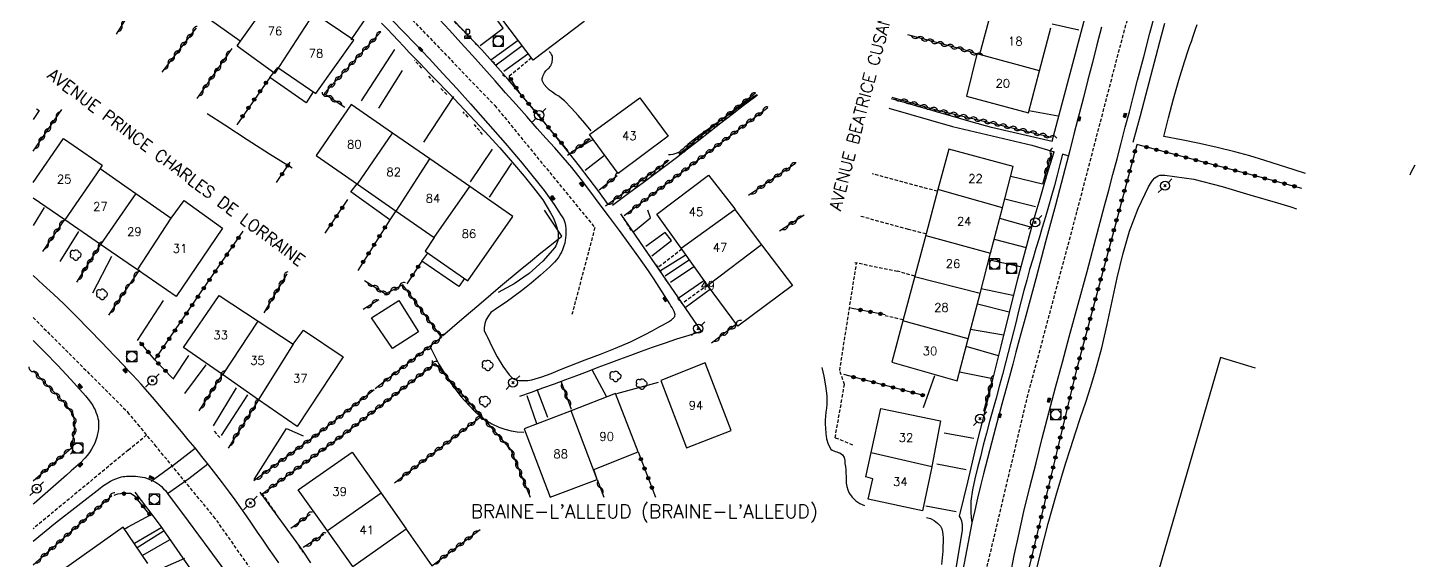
# Model space of a CAD drawing. Header units: millimetres. Extents: x 150997 to 152001, y 151999 to 153001.
# Drawn here: x 150999.2 to 151203.2, y 152246.4 to 152324.6 of the extents above; entities that cross this region are included whole.
import ezdxf
from ezdxf.enums import TextEntityAlignment as Align

# ---------------------------------------------------------------- set-up
doc = ezdxf.new("R2010")
doc.units = ezdxf.units.MM
doc.linetypes.add('DASHED', pattern=[0.75, 0.5, -0.25])
doc.layers.get('0').update_dxf_attribs({"linetype": 'CONTINUOUS'})
for name, color, linetype in [('W0001', 6, 'DASHED'), ('W0008', 7, 'CONTINUOUS'), ('W0014', 7, 'CONTINUOUS'), ('W0017', 7, 'CONTINUOUS'), ('W0020', 2, 'CONTINUOUS'), ('W0101', 7, 'CONTINUOUS'), ('W0104', 1, 'CONTINUOUS'), ('W0112', 1, 'DASHED'), ('W0211', 2, 'CONTINUOUS'), ('W0214', 2, 'CONTINUOUS'), ('W0300', 7, 'CONTINUOUS'), ('W0310', 3, 'CONTINUOUS'), ('W0322', 7, 'CONTINUOUS'), ('W0323', 7, 'CONTINUOUS'), ('W0330', 7, 'CONTINUOUS'), ('W0333', 7, 'CONTINUOUS'), ('W0401', 7, 'CONTINUOUS'), ('W0420', 7, 'CONTINUOUS'), ('W0438', 7, 'CONTINUOUS'), ('W0473', 7, 'CONTINUOUS'), ('W0980', 7, 'CONTINUOUS'), ('W0989', 7, 'CONTINUOUS'), ('W0991', 7, 'CONTINUOUS'), ('W1102', 7, 'CONTINUOUS')]:
    doc.layers.add(name, color=color, linetype=linetype)
doc.styles.get("Standard").update_dxf_attribs({"font": 'romans.shx', "width": 0.85})

# ---------------------------------------------------------------- blocks, each defined once
blk = doc.blocks.new('T420')
for p, q in [((0.75, 0.75), (-0.75, 0.75)), ((-0.75, 0.75), (-0.75, -0.75)), ((0.75, 0.75), (0.75, -0.75)), ((0.75, -0.75), (-0.75, -0.75))]:
    blk.add_line(p, q)
blk.add_ellipse((0, 0), major_axis=(-0.53, 0.53), ratio=1, start_param=3.926991, end_param=10.210176)
blk = doc.blocks.new('T401')
for p, q in [((-0.3, 0.3), (0, 0.3)), ((-0.3, -0.25), (-0.3, 0.3)), ((-0.3, 0.15), (0, 0.15)), ((-0.3, 0), (0, 0)), ((0, 0.3), (0, -0.25)), ((-0.3, -0.15), (0, -0.15)), ((-0.3, -0.25), (-0.3, -0.3)), ((-0.3, -0.3), (0, -0.3)), ((0, -0.3), (0, -0.25))]:
    blk.add_line(p, q)
blk = doc.blocks.new('T473')
for p, q in [((-0.166667, 0.166667), (0.166667, -0.166667)), ((-0.166667, -0.166667), (0.166667, 0.166667)), ((0.500001, 0.500001), (1.000002, 1.000002)), ((-1.000002, -1.000002), (-0.500001, -0.500001))]:
    blk.add_line(p, q)
blk.add_ellipse((0, 0), major_axis=(0.471405, 0.471405), ratio=1, start_param=5.4977871438, end_param=11.780972451)
blk = doc.blocks.new('T300')
for p, q in [((-0.8, 0.51), (-0.86, 0.34)), ((-0.86, 0.34), (-0.86, 0.17)), ((-0.86, 0.17), (-0.74, 0.06)), ((-0.69, 0.63), (-0.8, 0.51)), ((-0.8, -0.06), (-0.74, 0.06)), ((-0.74, 0.06), (-0.69, 0.11)), ((-0.57, 0.69), (-0.69, 0.63)), ((-0.46, 0.69), (-0.57, 0.69)), ((-0.29, 0.63), (-0.46, 0.69)), ((-0.29, 0.63), (-0.17, 0.74)), ((-0.23, 0.57), (-0.29, 0.63)), ((-0.17, 0.74), (-0.06, 0.8)), ((-0.06, 0.8), (0.06, 0.8)), ((0.06, 0.8), (0.23, 0.74)), ((0.23, 0.74), (0.34, 0.63)), ((0.34, 0.63), (0.4, 0.51)), ((0.46, 0.46), (0.34, 0.46)), ((0.4, 0.51), (0.4, 0.46)), ((0.57, 0.4), (0.46, 0.46)), ((0.57, 0.4), (0.69, 0.29)), ((0.69, 0.29), (0.74, 0.17)), ((0.74, 0.06), (0.69, -0.17)), ((0.74, 0.17), (0.74, 0.06)), ((-0.8, -0.17), (-0.8, -0.06)), ((-0.8, -0.23), (-0.8, -0.17)), ((-0.74, -0.34), (-0.8, -0.23)), ((-0.69, -0.4), (-0.74, -0.34)), ((-0.51, -0.46), (-0.69, -0.4)), ((-0.4, -0.46), (-0.51, -0.46)), ((-0.4, -0.46), (-0.34, -0.46)), ((-0.34, -0.46), (-0.34, -0.4)), ((-0.34, -0.51), (-0.34, -0.46)), ((-0.29, -0.63), (-0.34, -0.51)), ((-0.17, -0.74), (-0.29, -0.63)), ((-0.06, -0.8), (-0.17, -0.74)), ((0.06, -0.8), (-0.06, -0.8)), ((0.17, -0.74), (0.06, -0.8)), ((0.23, -0.69), (0.17, -0.74)), ((0.29, -0.46), (0.23, -0.46)), ((0.29, -0.63), (0.23, -0.69)), ((0.46, -0.4), (0.29, -0.46)), ((0.34, -0.51), (0.29, -0.63)), ((0.34, -0.51), (0.34, -0.46)), ((0.57, -0.34), (0.46, -0.4)), ((0.63, -0.29), (0.57, -0.34)), ((0.69, -0.17), (0.63, -0.29))]:
    blk.add_line(p, q)
blk = doc.blocks.new('T438')
for p, q in [((-0.4, 0.2), (0.4, 0.2)), ((-0.4, -0.2), (-0.4, 0.2)), ((0.15, 1.1), (-0.3, 1.1)), ((-0.3, 1.1), (-0.3, 0.5)), ((-0.3, 0.5), (0.15, 0.5)), ((0.3, 0.65), (0.3, 0.95)), ((0.4, 0.2), (0.4, -0.2))]:
    blk.add_line(p, q)
at = {"flags": 128}
for points in [[(-0.4, -0.2), (0.4, 0.2)], [(0.4, -0.2), (-0.4, -0.2)]]:
    blk.add_lwpolyline(points, dxfattribs=at)
for centre, major_axis, start_param, end_param in [((0.15, 0.95), (0.106, -0.106), 0.785398, 2.356194), ((0.15, 0.65), (0.106, 0.106), 3.926991, 5.497787)]:
    blk.add_ellipse(centre, major_axis=major_axis, ratio=1, start_param=start_param, end_param=end_param)
blk = doc.blocks.new('t310o')
at = {"color": 0, "linetype": 'Continuous'}
for centre, start, end in [((-0.5, 0.38), 216.8699, 323.1304), ((0.5, -0.37), 36.8699, 143.1303)]:
    blk.add_arc(centre, 0.625, start, end, dxfattribs=at)
blk = doc.blocks.new('t323o')
at = {"color": 0, "linetype": 'Continuous'}
for radius in [0.25, 0.15]:
    blk.add_circle((0, 0), radius, dxfattribs=at)
blk = doc.blocks.new('t322o')
at = {"color": 0, "linetype": 'Continuous'}
for radius in [0.25, 0.15]:
    blk.add_circle((0, 0), radius, dxfattribs=at)

msp = doc.modelspace()

# ---------------------------------------------------------------- linework, layer by layer
at = {"layer": 'W0001'}
for points in [[(151031.63, 152347.92), (151033.76, 152346.06), (151049.54, 152332.26), (151067.93, 152313.21), (151082.65, 152295.25), (151079.28, 152282.5)], [(151133.62, 152171), (151134.82, 152199.12), (151137.14, 152224.48), (151140.2, 152244.69), (151146.28, 152270.29), (151153.64, 152297.77), (151160.27, 152323.13), (151167.14, 152348.08)], [(151000, 152282.04), (151014, 152268.05)], [(151016.69, 152264.79), (151015.68, 152266.02), (151014, 152268.05)], [(151014, 152262.56), (151016.69, 152264.79)], [(151068.08, 152171), (151061.46, 152193.58), (151055.33, 152208.13), (151041.09, 152232.16), (151026.8, 152252.51), (151018.11, 152263.07), (151016.69, 152264.79)], [(151014, 152262.56), (151000, 152250.99)]]:
    msp.add_lwpolyline(points, dxfattribs=at)
at = {"layer": 'W0008'}
for points in [[(151052.82, 152325.73), (151054.51, 152324.02), (151056.19, 152322.29), (151058.25, 152320.11), (151060.3, 152317.92), (151062.32, 152315.7), (151064.33, 152313.46), (151066.9, 152310.57), (151069.46, 152307.66), (151071.97, 152304.72), (151074.41, 152301.7), (151075.18, 152300.7), (151075.94, 152299.68), (151076.66, 152298.65), (151077.36, 152297.59), (151077.6, 152297.21), (151077.85, 152296.83), (151078.07, 152296.43), (151078.23, 152296.01), (151078.34, 152295.56), (151078.39, 152295.1), (151078.4, 152294.63), (151078.39, 152294.17), (151078.35, 152293.77), (151078.29, 152293.37), (151078.21, 152292.97), (151078.1, 152292.58), (151078, 152292.27), (151077.89, 152291.97), (151077.76, 152291.67), (151077.61, 152291.38), (151077.34, 152290.96), (151077.04, 152290.57), (151076.71, 152290.2), (151076.38, 152289.83), (151075.97, 152289.43), (151075.53, 152289.04), (151075.09, 152288.67), (151074.65, 152288.29), (151073.96, 152287.69), (151073.26, 152287.1), (151072.56, 152286.51), (151071.84, 152285.94), (151070.74, 152285.12), (151069.62, 152284.32), (151068.48, 152283.54), (151067.33, 152282.78)], [(151157.21, 152324.73), (151156.53, 152322.14), (151155.85, 152319.55), (151155.19, 152316.96), (151154.53, 152314.37), (151153.87, 152311.77), (151153.2, 152309.18), (151152.54, 152306.59), (151151.86, 152304), (151150.43, 152298.57), (151148.97, 152293.15), (151147.52, 152287.73), (151146.06, 152282.31), (151145.58, 152280.53), (151145.09, 152278.74), (151144.61, 152276.96), (151144.13, 152275.18), (151143.64, 152273.39), (151143.16, 152271.61), (151142.68, 152269.82), (151142.2, 152268.04), (151141.61, 152265.8), (151141.01, 152263.56), (151140.42, 152261.32), (151139.85, 152259.08), (151139.41, 152257.28), (151138.97, 152255.47), (151138.54, 152253.66), (151138.14, 152251.85)], [(151014, 152274.27), (151013.48, 152274.82), (151012.96, 152275.37), (151012.44, 152275.92), (151011.91, 152276.47), (151010.08, 152278.38), (151008.24, 152280.29), (151006.38, 152282.17), (151004.49, 152284.03), (151003, 152285.46), (151001.48, 152286.86), (151000, 152288.2)], [(151036.16, 152245.98), (151035.47, 152246.95), (151034.65, 152248.12), (151033.83, 152249.31), (151033.01, 152250.5), (151032.2, 152251.68), (151031.38, 152252.87), (151030.55, 152254.05), (151029.72, 152255.23), (151028.87, 152256.39), (151027.88, 152257.72), (151026.88, 152259.03), (151025.86, 152260.34), (151024.83, 152261.63), (151023.83, 152262.86), (151022.83, 152264.08), (151021.82, 152265.3), (151020.8, 152266.51), (151019.73, 152267.78), (151018.66, 152269.06), (151017.58, 152270.32), (151016.48, 152271.57), (151015.87, 152272.25), (151015.25, 152272.93), (151014.63, 152273.6), (151014, 152274.27)], [(151000, 152249.18), (151003.28, 152251.85), (151009.86, 152256.96), (151010.22, 152257.23), (151010.6, 152257.5), (151010.98, 152257.76), (151011.38, 152257.98), (151011.77, 152258.17), (151012.16, 152258.35), (151012.57, 152258.49), (151012.98, 152258.6), (151013.23, 152258.65), (151013.49, 152258.68), (151013.74, 152258.7), (151014, 152258.71)], [(151014, 152258.71), (151014.18, 152258.71), (151014.37, 152258.71), (151014.55, 152258.71), (151014.73, 152258.71), (151015.07, 152258.7), (151015.4, 152258.68), (151015.73, 152258.64), (151016.07, 152258.58), (151016.41, 152258.5), (151016.75, 152258.4), (151017.08, 152258.27), (151017.41, 152258.14), (151017.7, 152258), (151017.99, 152257.85), (151018.26, 152257.69), (151018.52, 152257.5), (151018.87, 152257.2), (151019.2, 152256.88), (151019.5, 152256.54), (151019.78, 152256.18)]]:
    msp.add_lwpolyline(points, dxfattribs=at)
at = {"layer": 'W0014'}
for points in [[(151152.49, 152397.86), (151155.58, 152390.55), (151161.37, 152377.48), (151160.56, 152376.24), (151162.05, 152369.01), (151162.51, 152362.92), (151162.28, 152356.37), (151161.49, 152351.15), (151159.07, 152342.83), (151155.56, 152329.35), (151149.91, 152307.94)], [(151152.46, 152279.19), (151153.77, 152284), (151155.07, 152288.82), (151156.37, 152293.64), (151157.65, 152298.46), (151158.27, 152300.77), (151158.88, 152303.08), (151159.48, 152305.38), (151160.09, 152307.69), (151160.69, 152310), (151161.3, 152312.3), (151161.9, 152314.61), (151162.51, 152316.92), (151163.42, 152320.37), (151164.32, 152323.82), (151165.23, 152327.27)], [(151051.26, 152325.33), (151052.09, 152324.48), (151052.9, 152323.62), (151053.71, 152322.75), (151054.52, 152321.89), (151055.33, 152321.02), (151056.15, 152320.17), (151056.88, 152319.42), (151057.61, 152318.67), (151058.34, 152317.92), (151059.07, 152317.18), (151059.8, 152316.43), (151060.53, 152315.68), (151061.25, 152314.93), (151061.97, 152314.17), (151064.22, 152311.79), (151066.47, 152309.4), (151068.68, 152306.97), (151070.82, 152304.49), (151072.23, 152302.8), (151073.64, 152301.1), (151074.97, 152299.33), (151076.13, 152297.45), (151076.5, 152296.74), (151076.82, 152296.01), (151077.07, 152295.26), (151077.24, 152294.48), (151077.27, 152294.19), (151077.27, 152293.91), (151077.24, 152293.62), (151077.18, 152293.35), (151077.11, 152293.08), (151077.01, 152292.82), (151076.89, 152292.57), (151076.74, 152292.33), (151074.97, 152290.31), (151072.98, 152288.52), (151070.78, 152286.98), (151068.41, 152285.72)], [(151072.16, 152272.77), (151072.47, 152272.77), (151072.78, 152272.79), (151073.09, 152272.83), (151073.39, 152272.89), (151074.83, 152273.3), (151076.23, 152273.82), (151077.6, 152274.39), (151078.98, 152274.95), (151081.22, 152275.8), (151083.46, 152276.65), (151085.69, 152277.54), (151087.89, 152278.49), (151088.96, 152279), (151090.03, 152279.53), (151091.08, 152280.09), (151092.12, 152280.66), (151092.58, 152280.9), (151093.04, 152281.14), (151093.48, 152281.4), (151093.91, 152281.71), (151093.98, 152281.77), (151094.06, 152281.83), (151094.14, 152281.89), (151094.21, 152281.95), (151094.28, 152282.03), (151094.34, 152282.11), (151094.4, 152282.2), (151094.43, 152282.3), (151094.45, 152282.47), (151094.42, 152282.63), (151094.36, 152282.78), (151094.31, 152282.93), (151094.18, 152283.22), (151094.02, 152283.51), (151093.84, 152283.78), (151093.67, 152284.05), (151092.92, 152285.28), (151092.13, 152286.5), (151091.34, 152287.71), (151090.52, 152288.91), (151089.13, 152290.9), (151087.71, 152292.87), (151086.27, 152294.83), (151084.82, 152296.79), (151083.45, 152298.63), (151082.08, 152300.47), (151080.68, 152302.29), (151079.24, 152304.08), (151078.01, 152305.55), (151076.74, 152306.99), (151075.45, 152308.42), (151074.17, 152309.85), (151072.63, 152311.59), (151071.07, 152313.34), (151069.52, 152315.08), (151067.96, 152316.82), (151066.29, 152318.69), (151064.63, 152320.56), (151062.95, 152322.43), (151061.26, 152324.28), (151059.78, 152325.86)], [(151084.61, 152298.67), (151083.22, 152300.56), (151081.81, 152302.43), (151080.38, 152304.29), (151078.93, 152306.14), (151076.72, 152308.9), (151074.48, 152311.63), (151072.21, 152314.34), (151069.9, 152317.02), (151067.97, 152319.21), (151066.01, 152321.37), (151064.02, 152323.51), (151062.01, 152325.63)], [(151166.45, 152325.24), (151165.99, 152323.43), (151164.97, 152319.51), (151163.94, 152315.59), (151162.89, 152311.67), (151161.83, 152307.75)], [(151106.58, 152314.71), (151106.15, 152314.4), (151104.49, 152313.16), (151102.84, 152311.9), (151101.2, 152310.63), (151099.57, 152309.35), (151097.94, 152308.07), (151096.3, 152306.79), (151094.65, 152305.54), (151092.31, 152303.77), (151089.96, 152302.01), (151087.61, 152300.26), (151085.24, 152298.51)], [(151125.93, 152312.82), (151135.27, 152310.13), (151146.94, 152307.38), (151150.21, 152306.39)], [(151149.94, 152307.94), (151140.99, 152309.98), (151138.04, 152310.8), (151128.71, 152313.48), (151126.28, 152314.17)], [(151136.3, 152252.82), (151137.51, 152257.85), (151138.73, 152262.87), (151139.96, 152267.89), (151141.2, 152272.91), (151142.42, 152277.85), (151143.64, 152282.8), (151144.9, 152287.73), (151146.2, 152292.65), (151147.16, 152296.1), (151148.15, 152299.54), (151149.17, 152302.97), (151150.21, 152306.39)], [(151151.45, 152306.06), (151151.07, 152304.52), (151150.68, 152302.99), (151150.28, 152301.45), (151149.86, 152299.92), (151149.42, 152298.37), (151148.96, 152296.82), (151148.49, 152295.27), (151148.02, 152293.73), (151147.55, 152292.18), (151147.08, 152290.63), (151146.62, 152289.08), (151146.19, 152287.53), (151145.78, 152286.01), (151145.38, 152284.5), (151145, 152282.98), (151144.62, 152281.45), (151144.24, 152279.93), (151143.86, 152278.41), (151143.48, 152276.89), (151143.09, 152275.37), (151142.63, 152273.65), (151142.16, 152271.92), (151141.68, 152270.2), (151141.2, 152268.48), (151140.72, 152266.76), (151140.26, 152265.03), (151139.81, 152263.3), (151139.38, 152261.57), (151138.97, 152259.96), (151138.56, 152258.35), (151138.21, 152256.71), (151137.99, 152255.06), (151137.95, 152254.25), (151137.96, 152253.45), (151138.02, 152252.64), (151138.14, 152251.85)], [(151152.24, 152305.8), (151151.45, 152306.04)], [(151098.29, 152280.09), (151086.47, 152297.29)], [(151067.33, 152282.78), (151066.99, 152282.28), (151066.68, 152281.74), (151066.45, 152281.16), (151066.34, 152280.54), (151066.38, 152280.15), (151066.52, 152279.79), (151066.7, 152279.45), (151066.87, 152279.13), (151067.56, 152277.7), (151068.28, 152276.28), (151069.1, 152274.9), (151070.06, 152273.61), (151070.24, 152273.41), (151070.43, 152273.21), (151070.65, 152273.05), (151070.89, 152272.91), (151071.2, 152272.81), (151071.53, 152272.77), (151071.85, 152272.76), (151072.16, 152272.77)], [(151071.61, 152270.46), (151073.31, 152271.08), (151075, 152271.69), (151076.7, 152272.31), (151078.4, 152272.93), (151079.99, 152273.53), (151081.58, 152274.12), (151083.16, 152274.73), (151084.75, 152275.33), (151086.34, 152275.93), (151087.93, 152276.52), (151089.52, 152277.1), (151091.12, 152277.67), (151092.92, 152278.29), (151094.72, 152278.89), (151096.53, 152279.47), (151098.35, 152280.04)], [(151000, 152278.68), (151001.74, 152276.96), (151003.64, 152275), (151005.49, 152272.99), (151007.3, 152270.95), (151007.69, 152270.51), (151008.07, 152270.06), (151008.43, 152269.59), (151008.76, 152269.1), (151008.94, 152268.78), (151009.1, 152268.46), (151009.24, 152268.12), (151009.36, 152267.78), (151009.45, 152267.49), (151009.53, 152267.19), (151009.59, 152266.89), (151009.62, 152266.58), (151009.63, 152266.16), (151009.61, 152265.75), (151009.56, 152265.33), (151009.48, 152264.92), (151009.37, 152264.46), (151009.22, 152264.01), (151009.05, 152263.57), (151008.85, 152263.14), (151008.58, 152262.67), (151008.28, 152262.21), (151007.96, 152261.78), (151007.61, 152261.36), (151006.98, 152260.69), (151006.3, 152260.08), (151005.61, 152259.48), (151004.92, 152258.89), (151003.34, 152257.49), (151001.75, 152256.1), (151000.15, 152254.72), (151000, 152254.59)], [(151143.81, 152244.22), (151144.37, 152247.07), (151144.97, 152249.92), (151145.79, 152253.52), (151146.67, 152257.12), (151147.57, 152260.7), (151148.48, 152264.29), (151149.45, 152268.02), (151150.43, 152271.75), (151151.44, 152275.47), (151152.46, 152279.19)], [(151060.82, 152171), (151058.5, 152178.42), (151055.36, 152188.15), (151052.48, 152195.79), (151049.39, 152203.51), (151045.65, 152210.16), (151037.91, 152223.57), (151031.56, 152233.04), (151018.76, 152251.46), (151014.99, 152256.37)], [(151019.77, 152256.19), (151022.81, 152252.11), (151025.84, 152248.01), (151028.85, 152243.9)], [(151039.63, 152247.83), (151033.39, 152256.39)], [(151138.14, 152251.85), (151136.47, 152243.07)], [(151133.36, 152230.45), (151136.73, 152250.77)], [(151040.84, 152245.96), (151039.63, 152247.83)]]:
    msp.add_lwpolyline(points, dxfattribs=at)
msp.add_lwpolyline([(151136.73, 152250.77, 0.051218), (151136.69, 152251.87, 0.087123), (151136.3, 152252.82)], format="xyb", dxfattribs=at)
at = {"layer": 'W0017'}
for points in [[(151046.78, 152322.85), (151049.6, 152326.91)], [(151065.75, 152322.01), (151069.17, 152324.59), (151067.73, 152326.55)], [(151149.92, 152325.22), (151153.84, 152324.31)], [(151071.37, 152322.77), (151067.34, 152319.87)], [(151048.31, 152313.9), (151053.23, 152321.46)], [(151068.13, 152319.21), (151071.95, 152322.02)], [(151069.25, 152318.25), (151072.77, 152320.82)], [(151054.3, 152318.36), (151050.8, 152312.84)], [(151146.52, 152312.45), (151150.82, 152311.7)], [(151082.41, 152308.19), (151079.14, 152306.35)], [(151067.56, 152306.78), (151064.29, 152301.97)], [(151067.14, 152299.73), (151070.43, 152304.72)], [(151081.21, 152303.69), (151084.09, 152305.92)], [(151148.54, 152301.63), (151143.84, 152302.78)], [(151001.64, 152298.2), (151000, 152295.57)], [(151142.98, 152299.5), (151147.49, 152298.35)], [(151088.37, 152294.69), (151090.82, 152296.72), (151090.43, 152297.8)], [(151146.96, 152295.25), (151142.22, 152296.62)], [(151003.99, 152290.28), (151006.74, 152294.69)], [(151091.04, 152291.11), (151093.94, 152293.35), (151093.01, 152294.52), (151090.14, 152292.47)], [(151141.42, 152293.56), (151146.11, 152292.33)], [(151008.8, 152285.65), (151011.59, 152291.06)], [(151092.32, 152288.94), (151095.94, 152291.22)], [(151096.56, 152290.54), (151093, 152288.14)], [(151145.3, 152289.47), (151140.96, 152290.4)], [(151093.76, 152287.22), (151097.2, 152289.56)], [(151095.05, 152284.99), (151098.66, 152287.46)], [(151099.68, 152286.2), (151095.95, 152283.47)], [(151144.17, 152285.27), (151139.51, 152286.24)], [(151015.35, 152278.67), (151019.18, 152284.55)], [(151138.94, 152284.07), (151143.61, 152282.9)], [(151142.77, 152279.46), (151137.94, 152280.28)], [(151142.05, 152276.42), (151137.29, 152277.78)], [(151020.62, 152272.99), (151022.9, 152276.48)], [(151022.3, 152270.89), (151025.47, 152275.1)], [(151082.24, 152274.29), (151084.33, 152270.47)], [(151141.23, 152273.03), (151136.31, 152274.02)], [(151026.53, 152266.1), (151029.91, 152271.68)], [(151075.73, 152267.34), (151074.17, 152271.47)], [(151027.73, 152264.68), (151031.6, 152270.66)], [(151072.65, 152270.58), (151074.05, 152266.44)], [(151032.52, 152258.23), (151037.3, 152265.75), (151039.74, 152264.63)], [(151138.42, 152264.26), (151134.06, 152265.06)], [(151137.29, 152259.67), (151132.95, 152260.47)], [(151014, 152251.27), (151017.27, 152253.05)], [(151135.83, 152253.5), (151131.36, 152254.33)], [(151013.41, 152250.95), (151014, 152251.27)], [(151018.93, 152251.15), (151014.89, 152248.81)], [(151015.29, 152248.23), (151019.13, 152250.65)], [(151020, 152249.32), (151016.07, 152247.07)], [(151022.25, 152246.6), (151017.73, 152244.61)]]:
    msp.add_lwpolyline(points, dxfattribs=at)
at = {"layer": 'W0020'}
for points in [[(151023.85, 152262.81), (151021, 152260.6), (151017.36, 152257.93)], [(151019.75, 152256.17), (151022.89, 152258.39), (151025.72, 152260.55)]]:
    msp.add_lwpolyline(points, dxfattribs=at)
at = {"layer": 'W0101'}
for points in [[(151073.59, 152319.86), (151069.12, 152325.73), (151076.86, 152331.45), (151081.09, 152325.58)], [(151086.09, 152303.2), (151081.87, 152308.93), (151089.25, 152314.32), (151093.45, 152308.72)], [(151098.88, 152275.36), (151092.35, 152272.76), (151096.11, 152262.9), (151102.73, 152265.43)]]:
    msp.add_lwpolyline(points, close=True, dxfattribs=at)
for points in [[(151047.16, 152322.83), (151041.3, 152326.78)], [(151140.92, 152326.9), (151139.27, 152320.73)], [(151025.28, 152326.39), (151030.47, 152322.72)], [(151148.08, 152318.32), (151149.76, 152324.65)], [(151030.47, 152322.72), (151030.04, 152321.97)], [(151036.01, 152318.81), (151041.58, 152314.96), (151047.16, 152322.83)], [(151030.04, 152321.97), (151035.56, 152317.98)], [(151139.27, 152320.73), (151138.87, 152320.77), (151137.31, 152314.6), (151146.44, 152312.15)], [(151035.56, 152317.98), (151036.01, 152318.81)], [(151146.44, 152312.15), (151148.08, 152318.3), (151148.08, 152318.32)], [(151000.47, 152312.74), (151000.9, 152312.45), (151000, 152311.14)], [(151052.89, 152309.16), (151046.81, 152313.38), (151041.64, 152305.86), (151047.7, 152301.65)], [(151000, 152301.88), (151004.44, 152308.36), (151010.13, 152304.42), (151009.85, 152303.95)], [(151058.39, 152305.35), (151052.89, 152309.16)], [(151142.62, 152298.15), (151144.22, 152304.23), (151134.73, 152306.8), (151133.14, 152300.86)], [(151064.25, 152301.29), (151058.39, 152305.35)], [(151009.85, 152303.95), (151014, 152301.06)], [(151095.34, 152292.24), (151091.77, 152297.23), (151099.39, 152302.95), (151103.23, 152298.02), (151103.24, 152297.91)], [(151014, 152301.06), (151015.13, 152300.27)], [(151015.13, 152300.27), (151020.3, 152296.66)], [(151047.7, 152301.65), (151053.39, 152297.7)], [(151070.58, 152296.9), (151064.25, 152301.29)], [(151133.14, 152300.86), (151131.39, 152294.33)], [(151004.64, 152296.4), (151000, 152299.6)], [(151020.3, 152296.66), (151022.23, 152299.25), (151027.87, 152295.16), (151021.02, 152285.13)], [(151103.24, 152297.91), (151107.19, 152292.72)], [(151140.88, 152291.51), (151142.62, 152298.15)], [(151009.9, 152292.79), (151004.64, 152296.4)], [(151053.39, 152297.7), (151059.01, 152293.8)], [(151059.01, 152293.8), (151057.7, 152291.78), (151063.95, 152287.45), (151070.58, 152296.9)], [(151131.39, 152294.33), (151129.73, 152288.13)], [(151014, 152289.96), (151009.9, 152292.79)], [(151099.23, 152286.8), (151095.34, 152292.24)], [(151107.19, 152292.72), (151111.73, 152286.76), (151103.68, 152280.79)], [(151015.33, 152289.04), (151014, 152289.96)], [(151139.33, 152285.57), (151140.88, 152291.51)], [(151021.02, 152285.13), (151015.33, 152289.04)], [(151129.73, 152288.13), (151127.97, 152281.53)], [(151103.68, 152280.79), (151099.23, 152286.8)], [(151027.85, 152273.65), (151022.14, 152277.61), (151027.38, 152285.29), (151033.12, 152281.5)], [(151137.58, 152278.9), (151139.33, 152285.57)], [(151033.12, 152281.5), (151038.24, 152278.13)], [(151038.24, 152278.13), (151039.78, 152280.17), (151045.63, 152276.27), (151038.86, 152266.01)], [(151127.97, 152281.53), (151126.34, 152275.47), (151135.96, 152272.71)], [(151135.96, 152272.71), (151137.58, 152278.9)], [(151033.17, 152269.96), (151027.85, 152273.65)], [(151038.86, 152266.01), (151033.17, 152269.96)], [(151085.71, 152270.85), (151079.15, 152268.33)], [(151082.49, 152259.7), (151089.03, 152262.3), (151085.71, 152270.85)], [(151079.15, 152268.33), (151072.27, 152265.7), (151076.09, 152255.64), (151083, 152258.25)], [(151123.33, 152262.22), (151124.74, 152268.69), (151133.53, 152266.86)], [(151133.53, 152266.86), (151132.23, 152260.12), (151132.23, 152260.09)], [(151043.3, 152250.67), (151039.01, 152256.71), (151046.94, 152262.23), (151051.2, 152256.2)], [(151132.23, 152260.09), (151130.88, 152253.6), (151122.85, 152255.33), (151123.55, 152258.32), (151122.54, 152258.63), (151123.33, 152262.22)], [(151083, 152258.25), (151082.49, 152259.7)], [(151051.2, 152256.2), (151054.89, 152250.97), (151054.89, 152250.94)], [(151014, 152250.12), (151013.24, 152251.23), (151004.45, 152245.01), (151008.26, 152239.8)], [(151016.88, 152245.89), (151014, 152250.12)], [(151047.02, 152245.44), (151043.3, 152250.67)], [(151054.89, 152250.94), (151058.64, 152245.55), (151058.67, 152245.53)]]:
    msp.add_lwpolyline(points, dxfattribs=at)
at = {"layer": 'W0104'}
for points in [[(151053.36, 152297.72), (151052.47, 152296.39), (151046.73, 152300.5), (151047.67, 152301.67)], [(151063.48, 152287.77), (151062.61, 152286.58), (151057.21, 152290.34), (151058.07, 152291.52)]]:
    msp.add_lwpolyline(points, dxfattribs=at)
msp.add_lwpolyline([(151056.68, 152279.92), (151052.88, 152277.47), (151049.77, 152281.98), (151053.79, 152284.53)], close=True, dxfattribs=at)
at = {"layer": 'W0112'}
for points in [[(151061.39, 152326.06), (151062.96, 152324.53)], [(151062.96, 152324.53), (151065.6, 152321.83)], [(151057.17, 152318.72), (151056.11, 152319.88)], [(151067.5, 152319.79), (151068.19, 152319.2)], [(151067.52, 152319.7), (151068.21, 152319)], [(151073.33, 152320.2), (151069.87, 152317.35)], [(151059.02, 152316.59), (151058.21, 152317.55)], [(151069.04, 152317.77), (151069.76, 152317.19)], [(151060.87, 152314.84), (151059.97, 152315.71)], [(151064, 152311.51), (151063.27, 152312.26)], [(151066.14, 152308.93), (151064.93, 152310.42)], [(151133.08, 152300.62), (151131.61, 152300.96), (151123.43, 152303.18)], [(151086.52, 152297.15), (151088.06, 152294.71)], [(151131.39, 152294.33), (151128.78, 152294.98), (151121.81, 152296.9)], [(151089.95, 152292.12), (151090.89, 152290.84)], [(151095.45, 152292.09), (151092.05, 152289.47)], [(151091.65, 152289.79), (151092.42, 152288.61)], [(151120.62, 152263.3), (151118, 152264.35), (151119.38, 152272.18), (151118.68, 152274.25), (151121.14, 152289.97)], [(151129.73, 152288.13), (151127.18, 152288.84), (151127.18, 152288.81), (151120.92, 152290.09)], [(151092.97, 152287.72), (151093.57, 152286.88)], [(151099.23, 152286.8), (151095.6, 152284.16)], [(151094.8, 152284.89), (151095.45, 152284.1)], [(151128.01, 152281.71), (151125.38, 152282.28)], [(151026.64, 152265.33), (151027.49, 152264.34)], [(151033.65, 152256.18), (151035.64, 152253.32)], [(151039.11, 152248.41), (151039.66, 152247.55)]]:
    msp.add_lwpolyline(points, dxfattribs=at)
at = {"layer": 'W0211'}
for points in [[(151166.35, 152308.66), (151167.05, 152311.42), (151167.8, 152314.17), (151168.58, 152316.91), (151169.4, 152319.64), (151169.6, 152320.24), (151169.79, 152320.85), (151170, 152321.45), (151170.21, 152322.04), (151170.42, 152322.64), (151170.63, 152323.24), (151170.83, 152323.84), (151171.04, 152324.44), (151171.26, 152325.1)], [(151082.13, 152309.47), (151081.18, 152310.62), (151080.2, 152311.74), (151079.2, 152312.83), (151078.16, 152313.9), (151077.76, 152314.25), (151077.33, 152314.56), (151076.88, 152314.85), (151076.44, 152315.15), (151075.99, 152315.48), (151075.58, 152315.85), (151075.21, 152316.29), (151074.94, 152316.79), (151074.91, 152316.87), (151074.9, 152316.96), (151074.9, 152317.04), (151074.9, 152317.13), (151074.91, 152317.21), (151074.93, 152317.28), (151074.95, 152317.36), (151074.97, 152317.44), (151075.04, 152317.64), (151075.12, 152317.83), (151075.23, 152318.01), (151075.34, 152318.18), (151075.43, 152318.3), (151075.54, 152318.41), (151075.64, 152318.51), (151075.75, 152318.6), (151075.86, 152318.7), (151075.96, 152318.81), (151076.06, 152318.92), (151076.14, 152319.05), (151076.2, 152319.14), (151076.24, 152319.24), (151076.28, 152319.34), (151076.32, 152319.44), (151076.35, 152319.55), (151076.37, 152319.65), (151076.39, 152319.76), (151076.41, 152319.86), (151076.42, 152320.04), (151076.42, 152320.21), (151076.4, 152320.39), (151076.35, 152320.56), (151076.28, 152320.73), (151076.18, 152320.88), (151076.06, 152321.02), (151075.93, 152321.14)], [(151106.49, 152314.82), (151106.38, 152314.74), (151106.06, 152314.53), (151105.74, 152314.31), (151104.64, 152313.49), (151103.53, 152312.7), (151102.42, 152311.91), (151101.3, 152311.12), (151100.18, 152310.34), (151099.07, 152309.55), (151097.96, 152308.75), (151096.87, 152307.93), (151096.6, 152307.71), (151096.35, 152307.48), (151096.1, 152307.25), (151095.85, 152307.02), (151095.59, 152306.78), (151095.32, 152306.57), (151095.04, 152306.37), (151094.73, 152306.21), (151094.43, 152306.09), (151094.12, 152306.01), (151093.8, 152305.97), (151093.47, 152305.97)], [(151187.23, 152303.2), (151185.53, 152303.75), (151183.37, 152304.46), (151181.21, 152305.14), (151179.03, 152305.79), (151176.84, 152306.39), (151174.23, 152307.04), (151171.62, 152307.63), (151168.99, 152308.17), (151166.35, 152308.66)], [(151203.3, 152304.45), (151202.73, 152303.35), (151202.56, 152302.99)], [(151058.43, 152277.73), (151059.69, 152275.16), (151061.19, 152272.72), (151062.93, 152270.44), (151064.87, 152268.33), (151065.68, 152267.6), (151066.57, 152266.95), (151067.51, 152266.39), (151068.5, 152265.93), (151069.39, 152265.61), (151070.31, 152265.39), (151071.24, 152265.25), (151072.19, 152265.21)], [(151116.06, 152274.71), (151116.36, 152273.44), (151116.61, 152271.98), (151116.77, 152270.51), (151116.79, 152269.91), (151116.77, 152269.32), (151116.72, 152268.73), (151116.65, 152268.14), (151116.59, 152267.55), (151116.55, 152266.96), (151116.54, 152266.36), (151116.57, 152265.76), (151116.65, 152265), (151116.75, 152264.2), (151116.97, 152263.41), (151117.39, 152262.7), (151117.57, 152262.54), (151117.79, 152262.42), (151118.02, 152262.34), (151118.24, 152262.28), (151118.47, 152262.22), (151118.69, 152262.14), (151118.91, 152262.02), (151119.09, 152261.85), (151119.31, 152261.45), (151119.41, 152261.01), (151119.45, 152260.57), (151119.51, 152260.15), (151119.58, 152259.66), (151119.6, 152259.17), (151119.61, 152258.68), (151119.61, 152258.19), (151119.64, 152257.69), (151119.72, 152257.18), (151119.85, 152256.69), (151120.07, 152256.22), (151120.5, 152255.61), (151121.03, 152255.09), (151121.65, 152254.69), (151122.34, 152254.41)], [(151132.61, 152273.45), (151130.95, 152268.78)], [(151085.88, 152270.89), (151092, 152272.54)], [(151131.45, 152252.65), (151132.04, 152252.49), (151132.59, 152252.21), (151133.08, 152251.83), (151133.49, 152251.36), (151133.69, 152250.96), (151133.8, 152250.53), (151133.85, 152250.1), (151133.88, 152249.68), (151133.87, 152247.71), (151133.65, 152245.75)]]:
    msp.add_lwpolyline(points, dxfattribs=at)
at = {"layer": 'W0214'}
msp.add_lwpolyline([(151147.25, 152243.34), (151148.25, 152247.56), (151149.37, 152251.74), (151150.53, 152255.92), (151151.2, 152258.22), (151151.9, 152260.51), (151152.63, 152262.8), (151153.38, 152265.07), (151154.13, 152267.35), (151154.88, 152269.62), (151155.61, 152271.9), (151156.32, 152274.19), (151157.25, 152277.58), (151158.04, 152281), (151158.76, 152284.43), (151159.5, 152287.86), (151160.33, 152291.31), (151161.33, 152294.72), (151162.58, 152298.06), (151164.13, 152301.27), (151164.39, 152301.73), (151164.69, 152302.17), (151165.07, 152302.56), (151165.52, 152302.87), (151165.77, 152302.96), (151166.03, 152302.99), (151166.29, 152302.98), (151166.54, 152302.96), (151170.78, 152302.37), (151174.94, 152301.32), (151179.03, 152300.08), (151183.1, 152298.89), (151185.08, 152298.3), (151185.9, 152298.03)], dxfattribs=at)
at = {"layer": 'W0300'}
for points in [[(151038.12, 152303.99), (151034.79, 152306.06), (151031.47, 152308.16), (151028.18, 152310.3), (151025.62, 152312)], [(151077.81, 152294.02), (151075.24, 152297.81)], [(151060.23, 152279.33), (151063.07, 152281.78), (151065.91, 152284.21), (151068.78, 152286.63), (151071.65, 152289.03), (151073.18, 152290.29), (151074.72, 152291.54), (151076.26, 152292.78), (151077.81, 152294.02)]]:
    msp.add_lwpolyline(points, dxfattribs=at)
at = {"layer": 'W0310'}
for points in [[(151012.25, 152323.69), (151014, 152326.43)], [(151023.96, 152324.63), (151018.93, 152318.12)], [(151051.14, 152324.05), (151042.8, 152314.95), (151045.86, 152312.96)], [(151138.9, 152320.76), (151136.7, 152321.51), (151136.59, 152321.51), (151128.72, 152323.59)], [(151024.14, 152314.23), (151029.29, 152321.59)], [(151094.99, 152306.08), (151097.04, 152307.59), (151097.04, 152307.75), (151106.29, 152315.05)], [(151126.34, 152314.41), (151132.86, 152312.58), (151149.82, 152308.57)], [(151000, 152306.5), (151004.23, 152312.64)], [(151086.98, 152297.05), (151108.11, 152312.92)], [(151078.64, 152305.92), (151081.96, 152308.29)], [(151149.82, 152306.26), (151148.54, 152301.63)], [(151093.4, 152304.96), (151084.2, 152298.43)], [(151112.15, 152304.7), (151105.25, 152299.96)], [(151083.3, 152300.79), (151085.91, 152302.93)], [(151004.61, 152296.47), (151001.36, 152291.77)], [(151113.46, 152297.09), (151109.83, 152294.73)], [(151009.91, 152292.8), (151006.4, 152287.24)], [(151015.63, 152289.03), (151014, 152286.66)], [(151037.31, 152288.46), (151033.92, 152282.73)], [(151014, 152286.66), (151011.08, 152282.4)], [(151048.77, 152287.5), (151051.84, 152285.52), (151054.34, 152286.87), (151060.06, 152279.1)], [(151048.58, 152283.28), (151050.88, 152284.69)], [(151103.49, 152281.05), (151099.83, 152278.27)], [(151060.06, 152279.1), (151051.03, 152272.08), (151050.34, 152271.54)], [(151000, 152258.03), (151005.65, 152262.9), (151006.07, 152265.26), (151006.13, 152266.5), (151005.92, 152267.75), (151004.67, 152269.43), (151000, 152274.18)], [(151024.41, 152268.31), (151027.85, 152273.65)], [(151033.51, 152255.98), (151045.47, 152264.71), (151059.09, 152275.28)], [(151059.09, 152275.28), (151070.28, 152262.58), (151073.14, 152255.63)], [(151050.2, 152271.43), (151041.92, 152264.96), (151032.48, 152258.02)], [(151077.71, 152272.61), (151079.15, 152268.57)], [(151141.08, 152272.7), (151139.83, 152268.24)], [(151033.15, 152269.94), (151028.68, 152262.85)], [(151053.16, 152257.73), (151065.75, 152267.37)], [(151083, 152258.22), (151083.95, 152255.63)], [(151000, 152245.66), (151011.59, 152255.87)], [(151037.89, 152251.06), (151040.76, 152253.15)], [(151042.79, 152250.15), (151039.75, 152248.22)], [(151058.64, 152245.55), (151065.78, 152250.86)]]:
    msp.add_lwpolyline(points, dxfattribs=at)
at = {"layer": 'W0322'}
for points in [[(151162.38, 152307.45), (151153.48, 152274.22), (151146.51, 152245.17), (151143.53, 152228.19), (151141.87, 152213.63), (151140.95, 152198.35), (151140.05, 152179.62), (151140.2, 152172.34)], [(151186.67, 152301.03), (151182.02, 152302.28), (151162.38, 152307.48)]]:
    msp.add_lwpolyline(points, dxfattribs=at)
at = {"layer": 'W0323'}
for points in [[(151034.81, 152317.34), (151029.96, 152310.39)], [(151078.7, 152306.56), (151071.59, 152315.01), (151070.05, 152317.45)], [(151035.78, 152301.89), (151037.81, 152304.89)], [(151042.97, 152294.44), (151046.31, 152299.41)], [(151052.47, 152296.39), (151047.75, 152288.94)], [(151020.52, 152273.14), (151017.9, 152275.81), (151024.64, 152285.67), (151030.9, 152294.75)], [(151057.21, 152290.34), (151054.97, 152287.01)], [(151125.35, 152282.44), (151120.25, 152283.44)], [(151017.9, 152275.81), (151015.69, 152278.49)], [(151131.01, 152270.58), (151119.27, 152273.66)], [(151089.03, 152262.28), (151091.59, 152255.63)], [(151014, 152256.16), (151013.31, 152256.15), (151012.39, 152256.09), (151011.89, 152255.88)], [(151017.23, 152253.01), (151015.02, 152255.73), (151014.3, 152256.16), (151014, 152256.16)]]:
    msp.add_lwpolyline(points, dxfattribs=at)
at = {"layer": 'W0330'}
msp.add_lwpolyline([(151061.83, 152314.52), (151057.45, 152307.8)], dxfattribs=at)
at = {"layer": 'W0333'}
for points in [[(151041.2, 152315.22), (151040.16, 152313.62), (151034.81, 152317.31), (151036.01, 152318.81)], [(151179.88, 152274.61), (151174.7, 152276.14), (151160.68, 152227.94), (151146.88, 152179.85), (151164.83, 152174.65)]]:
    msp.add_lwpolyline(points, dxfattribs=at)
at = {"layer": 'W1102'}
for points in [[(151030.04, 152321.97), (151035.78, 152330.12)], [(151041.3, 152326.78), (151035.56, 152317.98)], [(151148.08, 152318.3), (151139.27, 152320.73)], [(151047.7, 152301.65), (151052.89, 152309.16)], [(151053.39, 152297.7), (151058.39, 152305.35)], [(151009.85, 152303.95), (151004.64, 152296.4)], [(151015.13, 152300.27), (151014, 152298.65)], [(151059.01, 152293.8), (151064.25, 152301.29)], [(151142.62, 152298.15), (151133.14, 152300.86)], [(151014, 152298.65), (151009.92, 152292.77)], [(151095.34, 152292.24), (151103.24, 152297.91)], [(151015.33, 152289.04), (151020.3, 152296.66)], [(151131.33, 152294.1), (151140.88, 152291.51)], [(151107.19, 152292.72), (151099.27, 152286.75)], [(151139.33, 152285.57), (151129.7, 152288.02)], [(151027.89, 152273.62), (151033.12, 152281.5)], [(151137.58, 152278.9), (151127.97, 152281.53)], [(151038.24, 152278.13), (151033.14, 152269.98)], [(151083, 152258.25), (151079.15, 152268.33)], [(151123.33, 152262.22), (151132.23, 152260.12)], [(151051.2, 152256.2), (151043.3, 152250.67)], [(151054.89, 152250.94), (151047.05, 152245.41)]]:
    msp.add_lwpolyline(points, dxfattribs=at)

# ---------------------------------------------------------------- block references
at = {"layer": 'W0300'}
for p in [(151006.28, 152291.21), (151010.17, 152285.44), (151066.91, 152274.99), (151085.71, 152273.37), (151089.57, 152272.25), (151066.51, 152269.68)]:
    msp.add_blockref('T300', p, dxfattribs=at)
at = {"layer": 'W0310'}
for p, rotation in [((151013.05, 152324.96), 57.37768882216649), ((151023.52, 152324.05), 232.3065113477418), ((151021.68, 152321.68), 232.3065113477418), ((151022.6, 152322.87), 232.3065113477418), ((151049.46, 152322.21), 227.4921193240342), ((151050.48, 152323.32), 227.4921193240342), ((151130.17, 152323.21), 165.1219335124722), ((151131.62, 152322.82), 165.1219335124722), ((151133.07, 152322.44), 165.1219335124722), ((151134.52, 152322.05), 165.1219335124722), ((151020.77, 152320.49), 232.3065113477418), ((151028.44, 152320.38), 55.00170556768806), ((151047.44, 152320), 227.4921193240342), ((151048.45, 152321.11), 227.4921193240342), ((151135.97, 152321.67), 165.1219335124722), ((151137.41, 152321.27), 161.2927718576723), ((151138.83, 152320.79), 161.2927718576723), ((151019.85, 152319.31), 232.3065113477418), ((151026.72, 152317.92), 55.00170556768806), ((151027.58, 152319.15), 55.00170556768806), ((151045.41, 152317.79), 227.4921193240342), ((151046.42, 152318.89), 227.4921193240342), ((151025, 152315.46), 55.00170556768806), ((151025.86, 152316.69), 55.00170556768806), ((151043.38, 152315.58), 227.4921193240342), ((151044.4, 152316.68), 227.4921193240342), ((151043.34, 152314.6), 327.0427201495045), ((151044.6, 152313.78), 327.0427201495045), ((151104.34, 152313.51), 38.28417779860553), ((151105.51, 152314.44), 38.28417779860553), ((151127.79, 152314), 344.3032335277571), ((151003.41, 152311.44), 55.39507144854611), ((151101.98, 152311.65), 38.28417779860553), ((151103.16, 152312.58), 38.28417779860553), ((151106.17, 152311.46), 36.91511047117952), ((151107.37, 152312.37), 36.91511047117952), ((151129.23, 152313.6), 344.3032335277571), ((151130.67, 152313.19), 344.3032335277571), ((151132.12, 152312.79), 344.3032335277571), ((151133.57, 152312.41), 346.7067804798606), ((151135.03, 152312.07), 346.7067804798606), ((151136.49, 152311.72), 346.7067804798606), ((151002.56, 152310.2), 55.39507144854611), ((151099.63, 152309.79), 38.28417779860553), ((151100.8, 152310.72), 38.28417779860553), ((151103.77, 152309.66), 36.91511047117952), ((151104.97, 152310.56), 36.91511047117952), ((151137.95, 152311.38), 346.7067804798606), ((151139.41, 152311.03), 346.7067804798606), ((151140.87, 152310.69), 346.7067804798606), ((151142.33, 152310.34), 346.7067804798606), ((151143.79, 152310), 346.7067804798606), ((151145.25, 152309.65), 346.7067804798606), ((151000.85, 152307.74), 55.39507144854611), ((151001.7, 152308.97), 55.39507144854611), ((151081.07, 152307.66), 35.5996085795196), ((151097.27, 152307.93), 38.28417779860553), ((151098.45, 152308.86), 38.28417779860553), ((151101.37, 152307.86), 36.91511047117952), ((151102.57, 152308.76), 36.91511047117952), ((151146.71, 152309.31), 346.7067804798606), ((151148.17, 152308.96), 346.7067804798606), ((151149.63, 152308.62), 346.7067804798606), ((151079.85, 152306.79), 35.5996085795196), ((151096.2, 152306.97), 36.26111062128202), ((151098.97, 152306.06), 36.91511047117952), ((151100.17, 152306.96), 36.91511047117952), ((151149.74, 152305.97), 254.6211551517817), ((151091.54, 152303.64), 215.3835731288394), ((151092.76, 152304.51), 215.3835731288394), ((151095.38, 152303.36), 36.91511047117952), ((151096.58, 152304.26), 36.91511047117952), ((151097.77, 152305.16), 36.91511047117952), ((151110.2, 152303.36), 214.5148516352561), ((151111.43, 152304.21), 214.5148516352561), ((151148.94, 152303.08), 254.6211551517817), ((151149.34, 152304.53), 254.6211551517817), ((151084.46, 152301.74), 39.37908651627583), ((151085.62, 152302.69), 39.37908651627583), ((151089.1, 152301.91), 215.3835731288394), ((151090.32, 152302.77), 215.3835731288394), ((151092.98, 152301.55), 36.91511047117952), ((151094.18, 152302.45), 36.91511047117952), ((151107.72, 152301.66), 214.5148516352561), ((151108.96, 152302.51), 214.5148516352561), ((151085.43, 152299.3), 215.3835731288394), ((151086.65, 152300.17), 215.3835731288394), ((151087.87, 152301.04), 215.3835731288394), ((151090.58, 152299.75), 36.91511047117952), ((151091.78, 152300.65), 36.91511047117952), ((151106.49, 152300.81), 214.5148516352561), ((151088.18, 152297.95), 36.91511047117952), ((151089.38, 152298.85), 36.91511047117952), ((151003.92, 152295.48), 235.3746651529846), ((151111.09, 152295.55), 212.9365769946059), ((151112.35, 152296.37), 212.9365769946059), ((151002.22, 152293.01), 235.3746651529846), ((151003.07, 152294.24), 235.3746651529846), ((151008.8, 152291.04), 237.8072677728442), ((151009.6, 152292.31), 237.8072677728442), ((151008, 152289.77), 237.8072677728442), ((151007.2, 152288.51), 237.8072677728442), ((151014.85, 152287.9), 235.5354987571401), ((151036.97, 152287.89), 239.4614329794684), ((151012.77, 152284.87), 235.535498757046), ((151013.62, 152286.11), 235.535498757046), ((151035.45, 152285.31), 239.4614329794684), ((151036.21, 152286.6), 239.4614329794684), ((151050.03, 152286.69), 327.1857728050118), ((151051.29, 152285.87), 327.1857728050118), ((151052.58, 152285.92), 28.42891572938247), ((151053.9, 152286.64), 28.42891572938247), ((151054.93, 152286.07), 306.3413209161516), ((151055.82, 152284.86), 306.3413209161516), ((151011.92, 152283.64), 235.535498757046), ((151034.69, 152284.02), 239.4614329794684), ((151049.86, 152284.06), 31.66123591490832), ((151056.71, 152283.65), 306.3413209161516), ((151057.6, 152282.44), 306.3413209161516), ((151058.49, 152281.23), 306.3413209161516), ((151103.41, 152280.99), 217.2312624944229), ((151059.38, 152280.03), 306.3413209161516), ((151059.81, 152278.91), 217.8978288571305), ((151101.02, 152279.18), 217.2312624944229), ((151102.22, 152280.09), 217.2312624944229), ((151057.45, 152277.07), 217.8978288571305), ((151058.63, 152277.99), 217.8978288571305), ((151055.08, 152275.23), 217.8978288571305), ((151056.26, 152276.15), 217.8978288571305), ((151058.66, 152274.95), 37.80824987678047), ((151059.38, 152274.95), 311.3799066220593), ((151000.08, 152274.1), 134.5081183729357), ((151001.13, 152273.03), 134.5081183729357), ((151027.66, 152273.35), 57.16510450109527), ((151052.71, 152273.38), 217.8978288571305), ((151053.89, 152274.31), 217.8978288571305), ((151056.29, 152273.11), 37.80824987678047), ((151057.48, 152274.03), 37.80824987678047), ((151060.37, 152273.83), 311.3799066220593), ((151061.37, 152272.7), 311.3799066220593), ((151141.05, 152272.57), 254.3401204068043), ((151002.18, 152271.96), 134.5081183729357), ((151003.23, 152270.89), 134.5081183729357), ((151026.03, 152270.83), 57.16510450109527), ((151026.85, 152272.09), 57.16510450109527), ((151049.23, 152270.67), 217.9940942939366), ((151051.53, 152272.46), 217.8978288571305), ((151053.92, 152271.27), 37.80824987678047), ((151055.11, 152272.19), 37.80824987678047), ((151062.36, 152271.58), 311.3799066220593), ((151063.35, 152270.45), 311.3799066220593), ((151078.14, 152271.4), 289.7419948720304), ((151140.64, 152271.13), 254.3401204068043), ((151004.28, 152269.82), 134.5081183729357), ((151005.24, 152268.66), 126.7216624409117), ((151025.22, 152269.57), 57.16510450109527), ((151032.68, 152269.19), 237.7322660212228), ((151046.87, 152268.83), 217.9940942939366), ((151048.05, 152269.75), 217.9940942939366), ((151050.37, 152268.51), 37.80824987678047), ((151051.55, 152269.43), 37.80824987678047), ((151052.74, 152270.35), 37.80824987678047), ((151064.34, 152269.33), 311.3799066220593), ((151078.65, 152269.98), 289.7419948720304), ((151140.24, 152269.68), 254.3401204068043), ((151005.98, 152267.39), 99.49190949116885), ((151031.08, 152266.66), 237.7322660212228), ((151031.88, 152267.92), 237.7322660212228), ((151044.51, 152266.98), 217.9940942939366), ((151045.69, 152267.9), 217.9940942939366), ((151047.99, 152266.67), 37.80824987678047), ((151049.18, 152267.59), 37.80824987678047), ((151065.07, 152266.85), 37.45448392857014), ((151065.33, 152268.2), 311.3799066220593), ((151066.32, 152267.07), 311.3799066220593), ((151005.92, 152264.42), 79.91573498212318), ((151006.1, 152265.91), 87.22755184183016), ((151030.28, 152265.39), 237.7322660212228), ((151042.14, 152265.13), 217.9940942939366), ((151043.32, 152266.06), 217.9940942939366), ((151045.62, 152264.83), 37.80824987678047), ((151046.81, 152265.75), 37.80824987678047), ((151062.69, 152265.03), 37.45448392857014), ((151063.88, 152265.94), 37.45448392857014), ((151067.32, 152265.95), 311.3799066220593), ((151068.31, 152264.82), 311.3799066220593), ((151005.65, 152262.94), 79.91573498212318), ((151029.48, 152264.12), 237.7322660212228), ((151038.52, 152262.46), 216.319529413659), ((151039.73, 152263.35), 216.319529413659), ((151040.94, 152264.24), 216.319529413659), ((151043.2, 152263.06), 36.12441098825271), ((151044.42, 152263.94), 36.12441098825271), ((151060.31, 152263.2), 37.45448392857014), ((151061.5, 152264.11), 37.45448392857014), ((151069.3, 152263.7), 311.3799066220593), ((151070.29, 152262.57), 292.3839568838266), ((151003.41, 152260.97), 40.79699365605502), ((151004.54, 152261.95), 40.79699365605502), ((151036.1, 152260.68), 216.319529413659), ((151037.31, 152261.57), 216.319529413659), ((151039.57, 152260.41), 36.12441098825271), ((151040.78, 152261.29), 36.12441098825271), ((151041.99, 152262.17), 36.12441098825271), ((151056.73, 152260.47), 37.45448392857014), ((151057.92, 152261.38), 37.45448392857014), ((151059.11, 152262.29), 37.45448392857014), ((151070.86, 152261.18), 292.3839568838266), ((151001.14, 152259.01), 40.79699365605502), ((151002.27, 152259.99), 40.79699365605502), ((151033.69, 152258.91), 216.319529413659), ((151034.89, 152259.79), 216.319529413659), ((151037.15, 152258.64), 36.12441098825271), ((151038.36, 152259.52), 36.12441098825271), ((151054.35, 152258.64), 37.45448392857014), ((151055.54, 152259.55), 37.45448392857014), ((151071.43, 152259.8), 292.3839568838266), ((151072, 152258.41), 292.3839568838266), ((151034.72, 152256.87), 36.12441098825271), ((151035.94, 152257.75), 36.12441098825271), ((151072.57, 152257.02), 292.3839568838266), ((151083.43, 152257.04), 290.2674440740158), ((151010.13, 152254.58), 41.3867252174078), ((151011.25, 152255.58), 41.3867252174078), ((151007.88, 152252.6), 41.3867252174078), ((151009, 152253.59), 41.3867252174078), ((151040.31, 152252.83), 36.14467334666723), ((151005.63, 152250.62), 41.3867252174078), ((151006.75, 152251.61), 41.3867252174078), ((151039.1, 152251.94), 36.14467334666723), ((151003.38, 152248.63), 41.3867252174078), ((151004.5, 152249.63), 41.3867252174078), ((151041.02, 152249.03), 212.3810050159282), ((151042.28, 152249.83), 212.3810050159282), ((151062.25, 152248.24), 36.66512008998427), ((151063.46, 152249.14), 36.66512008998427), ((151064.66, 152250.03), 36.66512008998427), ((151001.13, 152246.65), 41.3867252174078), ((151002.25, 152247.64), 41.3867252174078), ((151059.85, 152246.45), 36.66512008998427), ((151061.05, 152247.34), 36.66512008998427)]:
    msp.add_blockref('t310o', p, dxfattribs=dict(at, rotation=rotation))
at = {"layer": 'W0322'}
for p, rotation in [((151162.11, 152306.47), 255.0158072043616), ((151163.83, 152307.1), 165.1699130733688), ((151165.28, 152306.71), 165.1699130733688), ((151166.73, 152306.33), 165.1699130733688), ((151168.18, 152305.95), 165.1699130733688), ((151161.73, 152305.02), 255.0158072043616), ((151169.63, 152305.56), 165.1699130733688), ((151171.08, 152305.18), 165.1699130733688), ((151172.53, 152304.79), 165.1699130733688), ((151173.98, 152304.41), 165.1699130733688), ((151175.43, 152304.03), 165.1699130733688), ((151160.95, 152302.12), 255.0158072043616), ((151161.34, 152303.57), 255.0158072043616), ((151176.88, 152303.64), 165.1699130733688), ((151178.33, 152303.26), 165.1699130733688), ((151179.78, 152302.87), 165.1699130733688), ((151181.23, 152302.49), 165.1699130733688), ((151182.68, 152302.1), 165.0063199695955), ((151184.12, 152301.72), 165.0063199695955), ((151160.56, 152300.68), 255.0158072043616), ((151185.57, 152301.33), 165.0063199695955), ((151159.79, 152297.78), 255.0158072043616), ((151160.17, 152299.23), 255.0158072043616), ((151159.4, 152296.33), 255.0158072043616), ((151159.01, 152294.88), 255.0158072043616), ((151158.24, 152291.98), 255.0158072043616), ((151158.62, 152293.43), 255.0158072043616), ((151157.85, 152290.53), 255.0158072043616), ((151157.07, 152287.63), 255.0158072043616), ((151157.46, 152289.08), 255.0158072043616), ((151156.68, 152286.19), 255.0158072043616), ((151155.91, 152283.29), 255.0158072043616), ((151156.3, 152284.74), 255.0158072043616), ((151155.52, 152281.84), 255.0158072043616), ((151155.13, 152280.39), 255.0158072043616), ((151154.36, 152277.49), 255.0158072043616), ((151154.75, 152278.94), 255.0158072043616), ((151153.97, 152276.04), 255.0158072043616), ((151153.22, 152273.14), 256.5108317922084), ((151153.58, 152274.59), 255.0158072043616), ((151152.87, 152271.68), 256.5108317922084), ((151152.52, 152270.22), 256.5108317922084), ((151151.82, 152267.3), 256.5108317922084), ((151152.17, 152268.76), 256.5108317922084), ((151151.47, 152265.84), 256.5108317922084), ((151150.77, 152262.93), 256.5108317922084), ((151151.12, 152264.39), 256.5108317922084), ((151150.42, 152261.47), 256.5108317922084), ((151150.07, 152260.01), 256.5108317922084), ((151149.37, 152257.09), 256.5108317922084), ((151149.72, 152258.55), 256.5108317922084), ((151149.02, 152255.63), 256.5108317922084), ((151148.32, 152252.72), 256.5108317922084), ((151148.67, 152254.18), 256.5108317922084), ((151147.97, 152251.26), 256.5108317922084), ((151147.62, 152249.8), 256.5108317922084), ((151146.92, 152246.88), 256.5108317922084), ((151147.27, 152248.34), 256.5108317922084)]:
    msp.add_blockref('t322o', p, dxfattribs=dict(at, rotation=rotation))
at = {"layer": 'W0323'}
for p, rotation in [((151034.25, 152316.54), 235.1087151505318), ((151070.29, 152317.09), 122.1527756492821), ((151032.53, 152314.08), 235.1087151505318), ((151033.39, 152315.31), 235.1087151505318), ((151071.08, 152315.82), 122.1527756492821), ((151071.94, 152314.59), 130.0877551559974), ((151031.67, 152312.85), 235.1087151505318), ((151072.91, 152313.44), 130.0877551559974), ((151073.88, 152312.3), 130.0877551559974), ((151030.82, 152311.62), 235.1087151505318), ((151074.84, 152311.15), 130.0877551559974), ((151075.81, 152310), 130.0877551559974), ((151076.77, 152308.85), 130.0877551559974), ((151077.74, 152307.71), 130.0877551559974), ((151037.46, 152304.37), 55.87434193427528), ((151036.62, 152303.13), 55.87434193427528), ((151045.48, 152298.17), 56.12865280585061), ((151043.81, 152295.68), 56.12865280585061), ((151044.64, 152296.93), 56.12865280585061), ((151030.21, 152293.75), 55.40932837559199), ((151050.96, 152294.01), 237.6232744298734), ((151051.76, 152295.27), 237.6232744298734), ((151029.36, 152292.51), 55.40932837559199), ((151049.35, 152291.47), 237.6232744298734), ((151050.16, 152292.74), 237.6232744298734), ((151027.65, 152290.04), 55.40932837559199), ((151028.51, 152291.28), 55.40932837559199), ((151048.55, 152290.21), 237.6232744298734), ((151056.64, 152289.5), 236.167484696701), ((151025.95, 152287.57), 55.40932837559199), ((151026.8, 152288.81), 55.40932837559199), ((151055.81, 152288.25), 236.167484696701), ((151025.1, 152286.34), 55.40932837559199), ((151023.4, 152283.87), 55.65799525939234), ((151024.25, 152285.1), 55.65799525939234), ((151021.71, 152281.39), 55.65799525939234), ((151022.56, 152282.63), 55.65799525939234), ((151121.72, 152283.15), 168.8740054542054), ((151123.2, 152282.86), 168.8740054542054), ((151124.67, 152282.57), 168.8740054542054), ((151020.87, 152280.15), 55.65799525939234), ((151015.99, 152278.12), 129.4657224271917), ((151019.17, 152277.67), 55.65799525939234), ((151020.02, 152278.91), 55.65799525939234), ((151016.95, 152276.97), 129.4657224271917), ((151018.33, 152276.43), 55.65799525939234), ((151018.42, 152275.28), 134.4368082083476), ((151019.47, 152274.21), 134.4368082083476), ((151120.73, 152273.28), 165.3155589693525), ((151122.18, 152272.9), 165.3155589693525), ((151123.63, 152272.52), 165.3155589693525), ((151125.08, 152272.14), 165.3155589693525), ((151126.53, 152271.76), 165.3155589693525), ((151127.98, 152271.38), 165.3155589693525), ((151129.43, 152271), 165.3155589693525), ((151130.88, 152270.62), 165.3155589693525), ((151089.43, 152261.23), 291.0512952888768), ((151089.97, 152259.83), 291.0512952888768), ((151090.51, 152258.43), 291.0512952888768), ((151091.05, 152257.03), 291.0512952888768), ((151013.35, 152256.15), 180.6340320406612), ((151015.25, 152255.45), 129.121593512095), ((151016.19, 152254.29), 129.121593512095), ((151017.14, 152253.12), 129.121593512095)]:
    msp.add_blockref('t323o', p, dxfattribs=dict(at, rotation=rotation))
at = {"layer": 'W0401'}
for p, rotation in [((151056.91, 152321.36), 223.5809322356588), ((151153.75, 152311.27), 165.709272152896), ((151160.8, 152311.74), 345.3139458126921), ((151076.34, 152299.53), 215.3739408535116), ((151080.83, 152301.72), 37.7278512589734), ((151093.11, 152284.83), 31.82741475953947), ((151013.62, 152274.31), 43.27666961993508), ((151006.82, 152271.85), 221.3385947915219), ((151149.62, 152269.88), 345.2309248633305), ((151142.08, 152267.64), 165.0764961074294), ((151006.86, 152260.48), 133.09828807386), ((151017.32, 152258.38), 247.2164671792186)]:
    msp.add_blockref('T401', p, dxfattribs=dict(at, rotation=rotation))
at = {"layer": 'W0420'}
for p in [(151068.42, 152322.64), (151141.46, 152289.9), (151143.96, 152289.25), (151014.5, 152276.3), (151150.46, 152267.76), (151006.55, 152262.83), (151017.83, 152255.32)]:
    msp.add_blockref('T420', p, dxfattribs=at)
at = {"layer": 'W0438'}
msp.add_blockref('T438', (151063.94, 152323.26), dxfattribs=at)
at = {"layer": 'W0473'}
for p in [(151074.45, 152311.79), (151166.56, 152301.41), (151147.44, 152296.03), (151097.85, 152280.41), (151017.53, 152272.78), (151070.59, 152272.48), (151139.34, 152267.16), (151000.53, 152256.88), (151031.94, 152254.76)]:
    msp.add_blockref('T473', p, dxfattribs=at)

# ---------------------------------------------------------------- texts
at = {"layer": 'W0980'}
msp.add_text("BRAINE-L'ALLEUD (BRAINE-L'ALLEUD)", height=2, dxfattribs=at).set_placement((151089.92, 152253.41), align=Align.MIDDLE)
at = {"layer": 'W0989'}
for s, rotation, p in [('AVENUE BEATRICE CUSANCE', 75.3093, (151118.8, 152297.65)), ('AVENUE PRINCE CHARLES DE LORRAINE ', 323.141, (151001.93, 152317.37))]:
    msp.add_text(s, height=1.75, rotation=rotation, dxfattribs=at).set_placement(p)
at = {"layer": 'W0991'}
for s, p in [('76', (151035.59, 152324.16)), ('18', (151144.51, 152322.66)), ('78', (151041.61, 152320.87)), ('20', (151142.68, 152316.46)), ('80', (151047.26, 152307.51)), ('43', (151087.71, 152308.76)), ('82', (151053.04, 152303.43)), ('25', (151004.56, 152302.38)), ('22', (151138.66, 152302.47)), ('84', (151058.83, 152299.57)), ('27', (151009.9, 152298.36)), ('45', (151097.53, 152297.59)), ('24', (151137, 152296.18)), ('29', (151014.9, 152294.66)), ('86', (151064.11, 152294.37)), ('31', (151021.61, 152292.19)), ('47', (151101.08, 152292.33)), ('26', (151135.35, 152289.95)), ('49', (151099.27, 152286.75)), ('28', (151133.65, 152283.52)), ('33', (151027.58, 152279.46)), ('30', (151131.95, 152277.12)), ('35', (151033.01, 152275.73)), ('37', (151039.31, 152273.09)), ('94', (151097.52, 152269.13)), ('90', (151084.38, 152264.55)), ('32', (151128.43, 152264.39)), ('88', (151077.63, 152261.99)), ('39', (151045.1, 152256.45)), ('34', (151127.61, 152257.91)), ('41', (151049.09, 152250.81))]:
    msp.add_text(s, height=1.25, dxfattribs=at).set_placement(p, align=Align.MIDDLE_CENTER)

doc.saveas('drawing.dxf')
